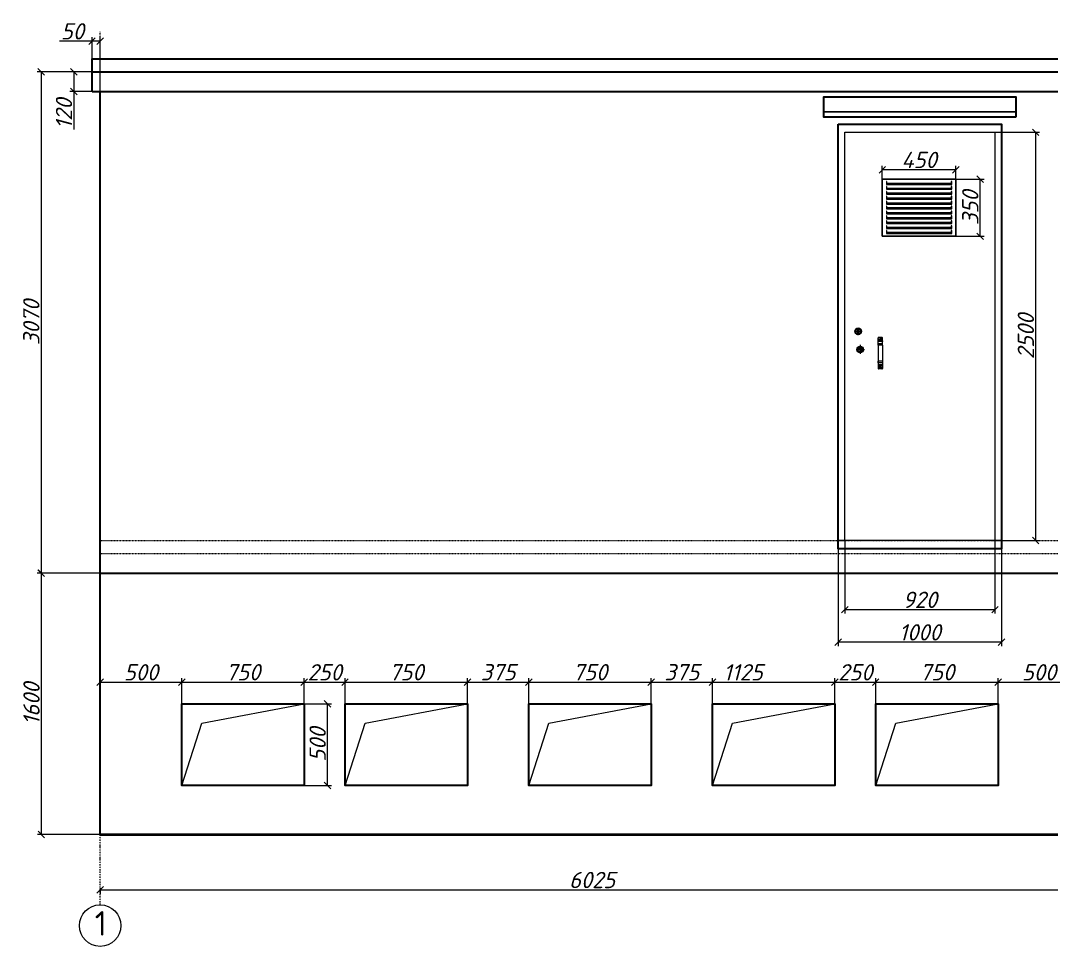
# Model space of a CAD drawing. Header units: millimetres. Extents: x 18305 to 53696, y 2146 to 15344.
# Drawn here: x 27336 to 33648, y 2235 to 7905 of the extents above; entities that cross this region are included whole.
import ezdxf

# ---------------------------------------------------------------- set-up
doc = ezdxf.new("R2010")
doc.units = ezdxf.units.MM
for name, pattern in [('5T5', [3.5, 2.5, -1]), ('A_HIDDEN1', [0.333334, 0.166667, -0.166667]), ('DASHDOT2', [0.5, 0.25, -0.125, 0, -0.125]), ('SLD-Сплошная', [0]), ('Сплошная', [0])]:
    doc.linetypes.add(name, pattern=pattern)
doc.layers.add('-0', color=7, linetype='Continuous', lineweight=0)
doc.layers.add('СХЕМА', color=11, linetype='Continuous', lineweight=30)
doc.layers.add('НОЛЬ', color=7, linetype='Continuous')
doc.layers.add('Системный слой', color=7, linetype='Continuous')
doc.styles.add('ГОСТ-150', font='isocpeur.ttf', dxfattribs={"height": 150})
doc.styles.add('ГОСТ-80', font='isocpeur.ttf', dxfattribs={"height": 80})
doc.styles.add('ИСО курсив', font='isocpeui.ttf')
doc.dimstyles.new('ГОСТ-80', dxfattribs={"dimtxt": 80, "dimasz": 40, "dimexe": 24, "dimexo": 1, "dimgap": 10, "dimtad": 1, "dimdec": 0, "dimtxsty": 'ГОСТ-80', "dimblk": 'OBLIQUE', "dimcen": 2.5, "dimclrd": 251, "dimclre": 251, "dimclrt": 251, "dimadec": 0, "dimazin": 0, "dimtfac": 1, "dimtdec": 0, "dimtmove": 0, "dimatfit": 3, "dimfxl": 250, "dimlwd": 9, "dimlwe": 9, "dimarcsym": 2})

# ---------------------------------------------------------------- blocks, each defined once
blk = doc.blocks.new('_OBLIQUE')
at = {"color": 0, "linetype": 'ByBlock'}
blk.add_line((-0.5, -0.5), (0.5, 0.5), dxfattribs=at)
blk = doc.blocks.new('*D1991')
at = {"color": 251, "linetype": 'Сплошная', "lineweight": 9, "transparency": 16777216}
for p, q in [((33848, 2686.2), (33848, 2557.6)), ((27823, 2591.1), (27823, 2557.6))]:
    blk.add_line(p, q, dxfattribs=at)
at = {"color": 251, "linetype": 'Continuous', "lineweight": 9, "transparency": 16777216}
blk.add_line((27823, 2581.6), (33848, 2581.6), dxfattribs=at)
at = {"layer": 'Defpoints', "color": 0, "transparency": 16777216}
for p in [(33848, 2687.2), (27823, 2592.1), (33848, 2581.6)]:
    blk.add_point(p, dxfattribs=at)
at = {"color": 251, "lineweight": 9, "transparency": 16777216, "xscale": 40, "yscale": 40, "zscale": 40, "rotation": 180}
blk.add_blockref('_OBLIQUE', (27823, 2581.6), dxfattribs=at)
at = {"color": 251, "lineweight": 9, "transparency": 16777216, "xscale": 40, "yscale": 40, "zscale": 40}
blk.add_blockref('_OBLIQUE', (33848, 2581.6), dxfattribs=at)
at = {"color": 7, "lineweight": 40, "transparency": 16777216, "insert": (30835.5, 2641.6), "char_height": 100, "attachment_point": 5, "style": 'ИСО курсив'}
blk.add_mtext('6025', dxfattribs=at)
blk = doc.blocks.new('*D1924')
at = {"color": 251, "linetype": 'Сплошная', "lineweight": 9, "transparency": 16777216}
for p, q in [((27771.7, 7590.8), (27637.4, 7590.8)), ((27772, 7470.7), (27637.4, 7470.7))]:
    blk.add_line(p, q, dxfattribs=at)
at = {"color": 251, "linetype": 'Continuous', "lineweight": 9, "transparency": 16777216}
for p, q in [((27661.4, 7590.8), (27661.4, 7470.7)), ((27661.4, 7470.7), (27661.4, 7237.5))]:
    blk.add_line(p, q, dxfattribs=at)
at = {"layer": 'Defpoints', "color": 0, "transparency": 16777216}
for p in [(27772.7, 7590.8), (27661.4, 7470.7), (27773, 7470.7)]:
    blk.add_point(p, dxfattribs=at)
at = {"color": 251, "lineweight": 9, "transparency": 16777216, "xscale": 40, "yscale": 40, "zscale": 40}
for p, rotation in [((27661.4, 7590.8), 90), ((27661.4, 7470.7), 270)]:
    blk.add_blockref('_OBLIQUE', p, dxfattribs=dict(at, rotation=rotation))
at = {"color": 7, "lineweight": 40, "transparency": 16777216, "insert": (27601.4, 7334.1), "char_height": 100, "attachment_point": 5, "rotation": 90, "style": 'ИСО курсив'}
blk.add_mtext('120', dxfattribs=at)
blk = doc.blocks.new('*D1925')
at = {"color": 251, "linetype": 'Continuous', "lineweight": 9, "transparency": 16777216}
for p, q in [((27773, 7779.2), (27573, 7779.2)), ((27823, 7779.2), (27773, 7779.2))]:
    blk.add_line(p, q, dxfattribs=at)
at = {"color": 251, "linetype": 'Сплошная', "lineweight": 9, "transparency": 16777216}
for p, q in [((27773, 7471.7), (27773, 7803.2)), ((27823, 7471.7), (27823, 7803.2))]:
    blk.add_line(p, q, dxfattribs=at)
at = {"layer": 'Defpoints', "color": 0, "transparency": 16777216}
for p in [(27773, 7779.2), (27773, 7470.7), (27823, 7470.7)]:
    blk.add_point(p, dxfattribs=at)
at = {"color": 251, "lineweight": 9, "transparency": 16777216, "xscale": 40, "yscale": 40, "zscale": 40, "rotation": 180}
blk.add_blockref('_OBLIQUE', (27773, 7779.2), dxfattribs=at)
at = {"color": 251, "lineweight": 9, "transparency": 16777216, "xscale": 40, "yscale": 40, "zscale": 40}
blk.add_blockref('_OBLIQUE', (27823, 7779.2), dxfattribs=at)
at = {"color": 7, "lineweight": 40, "transparency": 16777216, "insert": (27653, 7839.2), "char_height": 100, "attachment_point": 5, "style": 'ИСО курсив'}
blk.add_mtext('50', dxfattribs=at)
blk = doc.blocks.new('апкеп')
at = {"color": 7, "lineweight": 30, "ltscale": 25}
blk.add_lwpolyline([(0, 500), (750, 500), (750, 0), (0, 0)], close=True, dxfattribs=at)
at = {"color": 7, "lineweight": 20, "ltscale": 25}
blk.add_lwpolyline([(0, 0), (123, 381.2), (750, 500)], dxfattribs=at)
blk = doc.blocks.new('*D1908')
at = {"color": 251, "linetype": 'Сплошная', "lineweight": 9, "transparency": 16777216}
for p, q in [((27823, 3697.2), (27823, 3877.7)), ((28322.7, 3721.7), (28322.7, 3877.7))]:
    blk.add_line(p, q, dxfattribs=at)
at = {"color": 251, "linetype": 'Continuous', "lineweight": 9, "transparency": 16777216}
blk.add_line((27823, 3853.7), (28322.7, 3853.7), dxfattribs=at)
at = {"layer": 'Defpoints', "color": 0, "transparency": 16777216}
for p in [(28322.7, 3853.7), (27823, 3696.2), (28322.7, 3720.7)]:
    blk.add_point(p, dxfattribs=at)
at = {"color": 251, "lineweight": 9, "transparency": 16777216, "xscale": 40, "yscale": 40, "zscale": 40, "rotation": 180}
blk.add_blockref('_OBLIQUE', (27823, 3853.7), dxfattribs=at)
at = {"color": 251, "lineweight": 9, "transparency": 16777216, "xscale": 40, "yscale": 40, "zscale": 40}
blk.add_blockref('_OBLIQUE', (28322.7, 3853.7), dxfattribs=at)
at = {"color": 7, "lineweight": 40, "transparency": 16777216, "insert": (28072.8, 3913.7), "char_height": 100, "attachment_point": 5, "style": 'ИСО курсив'}
blk.add_mtext('500', dxfattribs=at)
blk = doc.blocks.new('*D1909')
at = {"color": 251, "linetype": 'Сплошная', "lineweight": 9, "transparency": 16777216}
for p, q in [((28322.7, 3721.7), (28322.7, 3877.7)), ((29072.7, 3721.7), (29072.7, 3877.7))]:
    blk.add_line(p, q, dxfattribs=at)
at = {"color": 251, "linetype": 'Continuous', "lineweight": 9, "transparency": 16777216}
blk.add_line((28322.7, 3853.7), (29072.7, 3853.7), dxfattribs=at)
at = {"layer": 'Defpoints', "color": 0, "transparency": 16777216}
for p in [(29072.7, 3853.7), (28322.7, 3720.7), (29072.7, 3720.7)]:
    blk.add_point(p, dxfattribs=at)
at = {"color": 251, "lineweight": 9, "transparency": 16777216, "xscale": 40, "yscale": 40, "zscale": 40, "rotation": 180}
blk.add_blockref('_OBLIQUE', (28322.7, 3853.7), dxfattribs=at)
at = {"color": 251, "lineweight": 9, "transparency": 16777216, "xscale": 40, "yscale": 40, "zscale": 40}
blk.add_blockref('_OBLIQUE', (29072.7, 3853.7), dxfattribs=at)
at = {"color": 7, "lineweight": 40, "transparency": 16777216, "insert": (28697.7, 3914.3), "char_height": 100, "attachment_point": 5, "style": 'ИСО курсив'}
blk.add_mtext('750', dxfattribs=at)
blk = doc.blocks.new('*D1910')
at = {"color": 251, "linetype": 'Сплошная', "lineweight": 9, "transparency": 16777216}
for p, q in [((29072.7, 3721.7), (29072.7, 3877.7)), ((29322.7, 3721.7), (29322.7, 3877.7))]:
    blk.add_line(p, q, dxfattribs=at)
at = {"color": 251, "linetype": 'Continuous', "lineweight": 9, "transparency": 16777216}
blk.add_line((29072.7, 3853.7), (29322.7, 3853.7), dxfattribs=at)
at = {"layer": 'Defpoints', "color": 0, "transparency": 16777216}
for p in [(29322.7, 3853.7), (29072.7, 3720.7), (29322.7, 3720.7)]:
    blk.add_point(p, dxfattribs=at)
at = {"color": 251, "lineweight": 9, "transparency": 16777216, "xscale": 40, "yscale": 40, "zscale": 40, "rotation": 180}
blk.add_blockref('_OBLIQUE', (29072.7, 3853.7), dxfattribs=at)
at = {"color": 251, "lineweight": 9, "transparency": 16777216, "xscale": 40, "yscale": 40, "zscale": 40}
blk.add_blockref('_OBLIQUE', (29322.7, 3853.7), dxfattribs=at)
at = {"color": 7, "lineweight": 40, "transparency": 16777216, "insert": (29197.7, 3913.7), "char_height": 100, "attachment_point": 5, "style": 'ИСО курсив'}
blk.add_mtext('250', dxfattribs=at)
blk = doc.blocks.new('*D1911')
at = {"color": 251, "linetype": 'Сплошная', "lineweight": 9, "transparency": 16777216}
for p, q in [((29073.7, 3720.7), (29239, 3720.7)), ((29073.7, 3220.7), (29239, 3220.7))]:
    blk.add_line(p, q, dxfattribs=at)
at = {"color": 251, "linetype": 'Continuous', "lineweight": 9, "transparency": 16777216}
blk.add_line((29215, 3220.7), (29215, 3720.7), dxfattribs=at)
at = {"layer": 'Defpoints', "color": 0, "transparency": 16777216}
for p in [(29072.7, 3720.7), (29215, 3720.7), (29072.7, 3220.7)]:
    blk.add_point(p, dxfattribs=at)
at = {"color": 251, "lineweight": 9, "transparency": 16777216, "xscale": 40, "yscale": 40, "zscale": 40}
for p, rotation in [((29215, 3720.7), 90), ((29215, 3220.7), 270)]:
    blk.add_blockref('_OBLIQUE', p, dxfattribs=dict(at, rotation=rotation))
at = {"color": 7, "lineweight": 40, "transparency": 16777216, "insert": (29155, 3470.7), "char_height": 100, "attachment_point": 5, "rotation": 90, "style": 'ИСО курсив'}
blk.add_mtext('500', dxfattribs=at)
blk = doc.blocks.new('*D1912')
at = {"color": 251, "linetype": 'Сплошная', "lineweight": 9, "transparency": 16777216}
for p, q in [((29322.7, 3721.7), (29322.7, 3877.7)), ((30072.7, 3721.7), (30072.7, 3877.7))]:
    blk.add_line(p, q, dxfattribs=at)
at = {"color": 251, "linetype": 'Continuous', "lineweight": 9, "transparency": 16777216}
blk.add_line((29322.7, 3853.7), (30072.7, 3853.7), dxfattribs=at)
at = {"layer": 'Defpoints', "color": 0, "transparency": 16777216}
for p in [(30072.7, 3853.7), (29322.7, 3720.7), (30072.7, 3720.7)]:
    blk.add_point(p, dxfattribs=at)
at = {"color": 251, "lineweight": 9, "transparency": 16777216, "xscale": 40, "yscale": 40, "zscale": 40, "rotation": 180}
blk.add_blockref('_OBLIQUE', (29322.7, 3853.7), dxfattribs=at)
at = {"color": 251, "lineweight": 9, "transparency": 16777216, "xscale": 40, "yscale": 40, "zscale": 40}
blk.add_blockref('_OBLIQUE', (30072.7, 3853.7), dxfattribs=at)
at = {"color": 7, "lineweight": 40, "transparency": 16777216, "insert": (29697.7, 3914.3), "char_height": 100, "attachment_point": 5, "style": 'ИСО курсив'}
blk.add_mtext('750', dxfattribs=at)
blk = doc.blocks.new('*D1913')
at = {"color": 251, "linetype": 'Сплошная', "lineweight": 9, "transparency": 16777216}
for p, q in [((30072.7, 3721.7), (30072.7, 3877.7)), ((30447.7, 3721.7), (30447.7, 3877.7))]:
    blk.add_line(p, q, dxfattribs=at)
at = {"color": 251, "linetype": 'Continuous', "lineweight": 9, "transparency": 16777216}
blk.add_line((30072.7, 3853.7), (30447.7, 3853.7), dxfattribs=at)
at = {"layer": 'Defpoints', "color": 0, "transparency": 16777216}
for p in [(30447.7, 3853.7), (30072.7, 3720.7), (30447.7, 3720.7)]:
    blk.add_point(p, dxfattribs=at)
at = {"color": 251, "lineweight": 9, "transparency": 16777216, "xscale": 40, "yscale": 40, "zscale": 40, "rotation": 180}
blk.add_blockref('_OBLIQUE', (30072.7, 3853.7), dxfattribs=at)
at = {"color": 251, "lineweight": 9, "transparency": 16777216, "xscale": 40, "yscale": 40, "zscale": 40}
blk.add_blockref('_OBLIQUE', (30447.7, 3853.7), dxfattribs=at)
at = {"color": 7, "lineweight": 40, "transparency": 16777216, "insert": (30260.2, 3914.3), "char_height": 100, "attachment_point": 5, "style": 'ИСО курсив'}
blk.add_mtext('375', dxfattribs=at)
blk = doc.blocks.new('*D1914')
at = {"color": 251, "linetype": 'Сплошная', "lineweight": 9, "transparency": 16777216}
for p, q in [((30447.7, 3721.7), (30447.7, 3877.7)), ((31197.7, 3721.7), (31197.7, 3877.7))]:
    blk.add_line(p, q, dxfattribs=at)
at = {"color": 251, "linetype": 'Continuous', "lineweight": 9, "transparency": 16777216}
blk.add_line((30447.7, 3853.7), (31197.7, 3853.7), dxfattribs=at)
at = {"layer": 'Defpoints', "color": 0, "transparency": 16777216}
for p in [(31197.7, 3853.7), (30447.7, 3720.7), (31197.7, 3720.7)]:
    blk.add_point(p, dxfattribs=at)
at = {"color": 251, "lineweight": 9, "transparency": 16777216, "xscale": 40, "yscale": 40, "zscale": 40, "rotation": 180}
blk.add_blockref('_OBLIQUE', (30447.7, 3853.7), dxfattribs=at)
at = {"color": 251, "lineweight": 9, "transparency": 16777216, "xscale": 40, "yscale": 40, "zscale": 40}
blk.add_blockref('_OBLIQUE', (31197.7, 3853.7), dxfattribs=at)
at = {"color": 7, "lineweight": 40, "transparency": 16777216, "insert": (30822.7, 3914.3), "char_height": 100, "attachment_point": 5, "style": 'ИСО курсив'}
blk.add_mtext('750', dxfattribs=at)
blk = doc.blocks.new('*D1915')
at = {"color": 251, "linetype": 'Сплошная', "lineweight": 9, "transparency": 16777216}
for p, q in [((31197.7, 3721.7), (31197.7, 3877.7)), ((31572.7, 3721.7), (31572.7, 3877.7))]:
    blk.add_line(p, q, dxfattribs=at)
at = {"color": 251, "linetype": 'Continuous', "lineweight": 9, "transparency": 16777216}
blk.add_line((31197.7, 3853.7), (31572.7, 3853.7), dxfattribs=at)
at = {"layer": 'Defpoints', "color": 0, "transparency": 16777216}
for p in [(31572.7, 3853.7), (31197.7, 3720.7), (31572.7, 3720.7)]:
    blk.add_point(p, dxfattribs=at)
at = {"color": 251, "lineweight": 9, "transparency": 16777216, "xscale": 40, "yscale": 40, "zscale": 40, "rotation": 180}
blk.add_blockref('_OBLIQUE', (31197.7, 3853.7), dxfattribs=at)
at = {"color": 251, "lineweight": 9, "transparency": 16777216, "xscale": 40, "yscale": 40, "zscale": 40}
blk.add_blockref('_OBLIQUE', (31572.7, 3853.7), dxfattribs=at)
at = {"color": 7, "lineweight": 40, "transparency": 16777216, "insert": (31385.2, 3914.3), "char_height": 100, "attachment_point": 5, "style": 'ИСО курсив'}
blk.add_mtext('375', dxfattribs=at)
blk = doc.blocks.new('*D1916')
at = {"color": 251, "linetype": 'Сплошная', "lineweight": 9, "transparency": 16777216}
for p, q in [((31197.7, 3721.7), (31197.7, 3877.7)), ((32322.7, 3721.7), (32322.7, 3877.7))]:
    blk.add_line(p, q, dxfattribs=at)
at = {"color": 251, "linetype": 'Continuous', "lineweight": 9, "transparency": 16777216}
blk.add_line((31197.7, 3853.7), (32322.7, 3853.7), dxfattribs=at)
at = {"layer": 'Defpoints', "color": 0, "transparency": 16777216}
for p in [(32322.7, 3853.7), (31197.7, 3720.7), (32322.7, 3720.7)]:
    blk.add_point(p, dxfattribs=at)
at = {"color": 251, "lineweight": 9, "transparency": 16777216, "xscale": 40, "yscale": 40, "zscale": 40, "rotation": 180}
blk.add_blockref('_OBLIQUE', (31197.7, 3853.7), dxfattribs=at)
at = {"color": 251, "lineweight": 9, "transparency": 16777216, "xscale": 40, "yscale": 40, "zscale": 40}
blk.add_blockref('_OBLIQUE', (32322.7, 3853.7), dxfattribs=at)
at = {"color": 7, "lineweight": 40, "transparency": 16777216, "insert": (31760.2, 3913.7), "char_height": 100, "attachment_point": 5, "style": 'ИСО курсив'}
blk.add_mtext('1125', dxfattribs=at)
blk = doc.blocks.new('*D1917')
at = {"color": 251, "linetype": 'Сплошная', "lineweight": 9, "transparency": 16777216}
for p, q in [((32322.7, 3721.7), (32322.7, 3877.7)), ((32572.7, 3721.7), (32572.7, 3877.7))]:
    blk.add_line(p, q, dxfattribs=at)
at = {"color": 251, "linetype": 'Continuous', "lineweight": 9, "transparency": 16777216}
blk.add_line((32322.7, 3853.7), (32572.7, 3853.7), dxfattribs=at)
at = {"layer": 'Defpoints', "color": 0, "transparency": 16777216}
for p in [(32572.7, 3853.7), (32322.7, 3720.7), (32572.7, 3720.7)]:
    blk.add_point(p, dxfattribs=at)
at = {"color": 251, "lineweight": 9, "transparency": 16777216, "xscale": 40, "yscale": 40, "zscale": 40, "rotation": 180}
blk.add_blockref('_OBLIQUE', (32322.7, 3853.7), dxfattribs=at)
at = {"color": 251, "lineweight": 9, "transparency": 16777216, "xscale": 40, "yscale": 40, "zscale": 40}
blk.add_blockref('_OBLIQUE', (32572.7, 3853.7), dxfattribs=at)
at = {"color": 7, "lineweight": 40, "transparency": 16777216, "insert": (32447.7, 3913.7), "char_height": 100, "attachment_point": 5, "style": 'ИСО курсив'}
blk.add_mtext('250', dxfattribs=at)
blk = doc.blocks.new('*D1918')
at = {"color": 251, "linetype": 'Сплошная', "lineweight": 9, "transparency": 16777216}
for p, q in [((32572.7, 3721.7), (32572.7, 3877.7)), ((33322.7, 3721.7), (33322.7, 3877.7))]:
    blk.add_line(p, q, dxfattribs=at)
at = {"color": 251, "linetype": 'Continuous', "lineweight": 9, "transparency": 16777216}
blk.add_line((32572.7, 3853.7), (33322.7, 3853.7), dxfattribs=at)
at = {"layer": 'Defpoints', "color": 0, "transparency": 16777216}
for p in [(33322.7, 3853.7), (32572.7, 3720.7), (33322.7, 3720.7)]:
    blk.add_point(p, dxfattribs=at)
at = {"color": 251, "lineweight": 9, "transparency": 16777216, "xscale": 40, "yscale": 40, "zscale": 40, "rotation": 180}
blk.add_blockref('_OBLIQUE', (32572.7, 3853.7), dxfattribs=at)
at = {"color": 251, "lineweight": 9, "transparency": 16777216, "xscale": 40, "yscale": 40, "zscale": 40}
blk.add_blockref('_OBLIQUE', (33322.7, 3853.7), dxfattribs=at)
at = {"color": 7, "lineweight": 40, "transparency": 16777216, "insert": (32947.7, 3914.3), "char_height": 100, "attachment_point": 5, "style": 'ИСО курсив'}
blk.add_mtext('750', dxfattribs=at)
blk = doc.blocks.new('*D1852')
at = {"color": 251, "linetype": 'Сплошная', "lineweight": 9, "transparency": 16777216}
for p, q in [((33322.7, 3721.7), (33322.7, 3877.7)), ((33823, 3755.1), (33823, 3877.7))]:
    blk.add_line(p, q, dxfattribs=at)
at = {"color": 251, "linetype": 'Continuous', "lineweight": 9, "transparency": 16777216}
blk.add_line((33322.7, 3853.7), (33823, 3853.7), dxfattribs=at)
at = {"layer": 'Defpoints', "color": 0, "transparency": 16777216}
for p in [(33823, 3853.7), (33823, 3754.1), (33322.7, 3720.7)]:
    blk.add_point(p, dxfattribs=at)
at = {"color": 251, "lineweight": 9, "transparency": 16777216, "xscale": 40, "yscale": 40, "zscale": 40, "rotation": 180}
blk.add_blockref('_OBLIQUE', (33322.7, 3853.7), dxfattribs=at)
at = {"color": 251, "lineweight": 9, "transparency": 16777216, "xscale": 40, "yscale": 40, "zscale": 40}
blk.add_blockref('_OBLIQUE', (33823, 3853.7), dxfattribs=at)
at = {"color": 7, "lineweight": 40, "transparency": 16777216, "insert": (33572.9, 3913.7), "char_height": 100, "attachment_point": 5, "style": 'ИСО курсив'}
blk.add_mtext('500', dxfattribs=at)
blk = doc.blocks.new('реш на дв')
for p, q in [((270571402.1, 182931088.6), (270570952.1, 182931088.6)), ((270570952.1, 182931088.6), (270570952.1, 182930738.6)), ((270571402.1, 182930738.6), (270571402.1, 182931088.6)), ((270570952.1, 182930738.6), (270571402.1, 182930738.6))]:
    blk.add_line(p, q)
at = {"linetype": 'SLD-Сплошная', "lineweight": 15, "ltscale": 200}
for p, q in [((270570980.1, 182931073.6), (270570977.1, 182931073.6)), ((270570977.1, 182931073.6), (270570977.1, 182931056.6)), ((270570977.1, 182931056.6), (270571377.1, 182931056.6)), ((270570980.1, 182931043.6), (270570977.1, 182931043.6)), ((270570977.1, 182931043.6), (270570977.1, 182931026.6)), ((270570977.1, 182931026.6), (270571377.1, 182931026.6)), ((270570980.1, 182931062.3), (270570980.1, 182931073.6)), ((270571374.1, 182931062.3), (270570980.1, 182931062.3)), ((270570980.1, 182931032.3), (270570980.1, 182931043.6)), ((270571374.1, 182931032.3), (270570980.1, 182931032.3)), ((270571377.1, 182931073.6), (270571374.1, 182931073.6)), ((270571374.1, 182931073.6), (270571374.1, 182931062.3)), ((270571377.1, 182931043.6), (270571374.1, 182931043.6)), ((270571374.1, 182931043.6), (270571374.1, 182931032.3)), ((270571377.1, 182931056.6), (270571377.1, 182931073.6)), ((270571377.1, 182931026.6), (270571377.1, 182931043.6)), ((270570980.1, 182931013.6), (270570977.1, 182931013.6)), ((270570977.1, 182931013.6), (270570977.1, 182930996.6)), ((270570977.1, 182930996.6), (270571377.1, 182930996.6)), ((270570980.1, 182930983.6), (270570977.1, 182930983.6)), ((270570977.1, 182930983.6), (270570977.1, 182930966.6)), ((270570977.1, 182930966.6), (270571377.1, 182930966.6)), ((270570980.1, 182931002.3), (270570980.1, 182931013.6)), ((270571374.1, 182931002.3), (270570980.1, 182931002.3)), ((270570980.1, 182930972.3), (270570980.1, 182930983.6)), ((270571374.1, 182930972.3), (270570980.1, 182930972.3)), ((270571377.1, 182931013.6), (270571374.1, 182931013.6)), ((270571374.1, 182931013.6), (270571374.1, 182931002.3)), ((270571377.1, 182930983.6), (270571374.1, 182930983.6)), ((270571374.1, 182930983.6), (270571374.1, 182930972.3)), ((270571377.1, 182930996.6), (270571377.1, 182931013.6)), ((270571377.1, 182930966.6), (270571377.1, 182930983.6)), ((270570980.1, 182930953.6), (270570977.1, 182930953.6)), ((270570977.1, 182930953.6), (270570977.1, 182930936.6)), ((270570977.1, 182930936.6), (270571377.1, 182930936.6)), ((270570980.1, 182930923.6), (270570977.1, 182930923.6)), ((270570977.1, 182930923.6), (270570977.1, 182930906.6)), ((270570977.1, 182930906.6), (270571377.1, 182930906.6)), ((270570980.1, 182930942.3), (270570980.1, 182930953.6)), ((270571374.1, 182930942.3), (270570980.1, 182930942.3)), ((270570980.1, 182930912.3), (270570980.1, 182930923.6)), ((270571374.1, 182930912.3), (270570980.1, 182930912.3)), ((270571377.1, 182930953.6), (270571374.1, 182930953.6)), ((270571374.1, 182930953.6), (270571374.1, 182930942.3)), ((270571377.1, 182930923.6), (270571374.1, 182930923.6)), ((270571374.1, 182930923.6), (270571374.1, 182930912.3)), ((270571377.1, 182930936.6), (270571377.1, 182930953.6)), ((270571377.1, 182930906.6), (270571377.1, 182930923.6)), ((270570980.1, 182930893.6), (270570977.1, 182930893.6)), ((270570977.1, 182930893.6), (270570977.1, 182930876.6)), ((270570977.1, 182930876.6), (270571377.1, 182930876.6)), ((270570980.1, 182930863.6), (270570977.1, 182930863.6)), ((270570977.1, 182930863.6), (270570977.1, 182930846.6)), ((270570977.1, 182930846.6), (270571377.1, 182930846.6)), ((270570980.1, 182930882.3), (270570980.1, 182930893.6)), ((270571374.1, 182930882.3), (270570980.1, 182930882.3)), ((270570980.1, 182930852.3), (270570980.1, 182930863.6)), ((270571374.1, 182930852.3), (270570980.1, 182930852.3)), ((270571377.1, 182930893.6), (270571374.1, 182930893.6)), ((270571374.1, 182930893.6), (270571374.1, 182930882.3)), ((270571377.1, 182930863.6), (270571374.1, 182930863.6)), ((270571374.1, 182930863.6), (270571374.1, 182930852.3)), ((270571377.1, 182930876.6), (270571377.1, 182930893.6)), ((270571377.1, 182930846.6), (270571377.1, 182930863.6)), ((270570980.1, 182930833.6), (270570977.1, 182930833.6)), ((270570977.1, 182930833.6), (270570977.1, 182930816.6)), ((270570977.1, 182930816.6), (270571377.1, 182930816.6)), ((270570980.1, 182930803.6), (270570977.1, 182930803.6)), ((270570977.1, 182930803.6), (270570977.1, 182930786.6)), ((270570977.1, 182930786.6), (270571377.1, 182930786.6)), ((270570980.1, 182930773.6), (270570977.1, 182930773.6)), ((270570977.1, 182930773.6), (270570977.1, 182930756.6)), ((270570980.1, 182930822.3), (270570980.1, 182930833.6)), ((270571374.1, 182930822.3), (270570980.1, 182930822.3)), ((270570980.1, 182930792.3), (270570980.1, 182930803.6)), ((270571374.1, 182930792.3), (270570980.1, 182930792.3)), ((270570980.1, 182930762.3), (270570980.1, 182930773.6)), ((270571377.1, 182930833.6), (270571374.1, 182930833.6)), ((270571374.1, 182930833.6), (270571374.1, 182930822.3)), ((270571377.1, 182930803.6), (270571374.1, 182930803.6)), ((270571374.1, 182930803.6), (270571374.1, 182930792.3)), ((270571377.1, 182930773.6), (270571374.1, 182930773.6)), ((270571374.1, 182930773.6), (270571374.1, 182930762.3)), ((270571377.1, 182930816.6), (270571377.1, 182930833.6)), ((270571377.1, 182930786.6), (270571377.1, 182930803.6)), ((270571377.1, 182930756.6), (270571377.1, 182930773.6)), ((270570977.1, 182930756.6), (270571377.1, 182930756.6)), ((270571374.1, 182930762.3), (270570980.1, 182930762.3))]:
    blk.add_line(p, q, dxfattribs=at)
blk = doc.blocks.new('замки на дв')
at = {"color": 0, "lineweight": 0}
for p, q in [((270569255.9, 182930414.3), (270569301.6, 182930414.3)), ((270569271.5, 182930416.3), (270569271.5, 182930412.3)), ((270569277.5, 182930391.6), (270569277.5, 182930433.1)), ((270569283.6, 182930416.3), (270569283.6, 182930412.3)), ((270569290.7, 182930330.7), (270569290.7, 182930275.8)), ((270569265, 182930303.2), (270569316.3, 182930303.2)), ((270569280.6, 182930307.3), (270569299.4, 182930307.3)), ((270569287.6, 182930300.9), (270569287.6, 182930289.1)), ((270569293.7, 182930300.9), (270569293.7, 182930289.1))]:
    blk.add_line(p, q, dxfattribs=at)
for centre, radius in [((270569278.2, 182930414.3), 20.2), ((270569278.2, 182930414.3), 18.6), ((270569263.1, 182930414.3), 2.53), ((270569278.2, 182930414.3), 15.2), ((270569293.4, 182930414.3), 2.53), ((270569290.7, 182930303.2), 20.2), ((270569290.7, 182930303.2), 18.6), ((270569275.5, 182930303.2), 2.53), ((270569290.7, 182930303.2), 15.2), ((270569305.8, 182930303.2), 2.53)]:
    blk.add_circle(centre, radius, dxfattribs=at)
for centre, radius, start, end in [((270569277.5, 182930416.3), 6.06, 0, 180), ((270569277.5, 182930412.3), 6.06, 180, 0), ((270569290.7, 182930307.3), 7.07, 295.37693, 244.62307), ((270569290.7, 182930289.1), 3.03, 180, 0)]:
    blk.add_arc(centre, radius, start, end, dxfattribs=at)
at = {"layer": 'СХЕМА', "color": 7, "linetype": 'ByBlock', "lineweight": 15}
for p, q in [((270569400.8, 182930356.7), (270569400.8, 182930374.5)), ((270569400.8, 182930356.7), (270569400.8, 182930374.5)), ((270569400.8, 182930374.5), (270569400.8, 182930374.5)), ((270569426.2, 182930356.7), (270569400.8, 182930356.7)), ((270569400.8, 182930356.7), (270569400.8, 182930356.7)), ((270569400.8, 182930355.3), (270569400.8, 182930356.7)), ((270569400.8, 182930353.9), (270569400.8, 182930355.3)), ((270569400.8, 182930352.6), (270569400.8, 182930353.9)), ((270569400.8, 182930351.4), (270569400.8, 182930352.6)), ((270569400.8, 182930348.1), (270569400.8, 182930351.9)), ((270569401, 182930338.1), (270569400.8, 182930351.9)), ((270569426.2, 182930351.9), (270569400.8, 182930351.9)), ((270569400.8, 182930350.4), (270569400.8, 182930351.4)), ((270569400.8, 182930349.4), (270569400.8, 182930350.4)), ((270569400.8, 182930348.7), (270569400.8, 182930349.4)), ((270569400.8, 182930348.1), (270569400.8, 182930348.7)), ((270569401, 182930334.3), (270569400.8, 182930348.1)), ((270569401, 182930338.1), (270569401, 182930334.3)), ((270569426.4, 182930338.1), (270569401, 182930338.1)), ((270569401, 182930337.5), (270569401, 182930338.1)), ((270569401, 182930336.7), (270569401, 182930337.5)), ((270569401, 182930335.8), (270569401, 182930336.7)), ((270569401, 182930334.7), (270569401, 182930335.8)), ((270569401, 182930333.5), (270569401, 182930334.7)), ((270569401, 182930332.2), (270569401, 182930333.5)), ((270569401, 182930330.9), (270569401, 182930332.2)), ((270569401, 182930329.5), (270569401, 182930330.9)), ((270569424.2, 182930376.5), (270569402.8, 182930376.5)), ((270569402.8, 182930376.5), (270569402.8, 182930376.5)), ((270569412.2, 182930363), (270569403.7, 182930363)), ((270569403.7, 182930363), (270569403.7, 182930363)), ((270569403.7, 182930361.6), (270569412.2, 182930361.6)), ((270569403.7, 182930361.6), (270569403.7, 182930361.6)), ((270569407.9, 182930366.6), (270569407.9, 182930366.6)), ((270569407.9, 182930357.9), (270569407.9, 182930357.9)), ((270569423.3, 182930371.1), (270569414.8, 182930371.1)), ((270569414.8, 182930371.1), (270569414.8, 182930371.1)), ((270569414.8, 182930369.7), (270569423.3, 182930369.7)), ((270569414.8, 182930369.7), (270569414.8, 182930369.7)), ((270569419.1, 182930374.7), (270569419.1, 182930374.7)), ((270569419.1, 182930366.1), (270569419.1, 182930366.1)), ((270569426.2, 182930356.7), (270569426.2, 182930374.5)), ((270569426.4, 182930338.1), (270569426.2, 182930351.9)), ((270569426.4, 182930337.5), (270569426.4, 182930338.1)), ((270569426.4, 182930336.7), (270569426.4, 182930337.5)), ((270569426.4, 182930335.8), (270569426.4, 182930336.7)), ((270569426.4, 182930334.7), (270569426.4, 182930335.8)), ((270569426.4, 182930333.5), (270569426.4, 182930334.7)), ((270569426.4, 182930332.2), (270569426.4, 182930333.5)), ((270569426.4, 182930330.9), (270569426.4, 182930332.2)), ((270569426.4, 182930329.5), (270569426.4, 182930330.9)), ((270569401, 182930329.5), (270569401, 182930230.5)), ((270569401, 182930329.5), (270569401, 182930230.5)), ((270569401, 182930329.5), (270569401, 182930329.5)), ((270569426.4, 182930329.5), (270569401, 182930329.5)), ((270569426.4, 182930329.5), (270569426.4, 182930230.5)), ((270569401, 182930225.7), (270569400.8, 182930211.9)), ((270569401, 182930221.9), (270569400.8, 182930208.1)), ((270569400.8, 182930211.9), (270569400.8, 182930208.1)), ((270569400.8, 182930211.9), (270569400.8, 182930211.3)), ((270569400.8, 182930211.3), (270569400.8, 182930210.6)), ((270569400.8, 182930210.6), (270569400.8, 182930209.6)), ((270569400.8, 182930209.6), (270569400.8, 182930208.6)), ((270569400.8, 182930208.6), (270569400.8, 182930207.4)), ((270569426.2, 182930208.1), (270569400.8, 182930208.1)), ((270569400.8, 182930207.4), (270569400.8, 182930206.1)), ((270569400.8, 182930206.1), (270569400.8, 182930204.7)), ((270569400.8, 182930204.7), (270569400.8, 182930203.3)), ((270569426.4, 182930230.5), (270569401, 182930230.5)), ((270569401, 182930230.5), (270569401, 182930230.5)), ((270569401, 182930230.5), (270569401, 182930229.1)), ((270569401, 182930229.1), (270569401, 182930227.8)), ((270569401, 182930227.8), (270569401, 182930226.5)), ((270569401, 182930226.5), (270569401, 182930225.3)), ((270569401, 182930221.9), (270569401, 182930225.7)), ((270569401, 182930225.3), (270569401, 182930224.2)), ((270569401, 182930224.2), (270569401, 182930223.3)), ((270569401, 182930223.3), (270569401, 182930222.5)), ((270569401, 182930222.5), (270569401, 182930221.9)), ((270569426.4, 182930221.9), (270569401, 182930221.9)), ((270569426.4, 182930221.9), (270569426.2, 182930208.1)), ((270569426.4, 182930230.5), (270569426.4, 182930229.1)), ((270569426.4, 182930229.1), (270569426.4, 182930227.8)), ((270569426.4, 182930227.8), (270569426.4, 182930226.5)), ((270569426.4, 182930226.5), (270569426.4, 182930225.3)), ((270569426.4, 182930225.3), (270569426.4, 182930224.2)), ((270569426.4, 182930224.2), (270569426.4, 182930223.3)), ((270569426.4, 182930223.3), (270569426.4, 182930222.5)), ((270569426.4, 182930222.5), (270569426.4, 182930221.9)), ((270569400.8, 182930203.3), (270569400.8, 182930185.6)), ((270569400.8, 182930203.3), (270569400.8, 182930185.6)), ((270569426.2, 182930203.3), (270569400.8, 182930203.3)), ((270569400.8, 182930203.3), (270569400.8, 182930203.3)), ((270569400.8, 182930185.6), (270569400.8, 182930185.6)), ((270569424.2, 182930183.5), (270569402.8, 182930183.5)), ((270569402.8, 182930183.5), (270569402.8, 182930183.5)), ((270569412.2, 182930198.4), (270569403.7, 182930198.4)), ((270569403.7, 182930198.4), (270569403.7, 182930198.4)), ((270569403.7, 182930197), (270569412.2, 182930197)), ((270569403.7, 182930197), (270569403.7, 182930197)), ((270569407.9, 182930202.1), (270569407.9, 182930202.1)), ((270569407.9, 182930193.4), (270569407.9, 182930193.4)), ((270569423.3, 182930190.3), (270569414.8, 182930190.3)), ((270569414.8, 182930190.3), (270569414.8, 182930190.3)), ((270569414.8, 182930188.9), (270569423.3, 182930188.9)), ((270569414.8, 182930188.9), (270569414.8, 182930188.9)), ((270569419.1, 182930193.9), (270569419.1, 182930193.9)), ((270569419.1, 182930185.3), (270569419.1, 182930185.3)), ((270569426.2, 182930203.3), (270569426.2, 182930185.6))]:
    blk.add_line(p, q, dxfattribs=at)
for centre in [(270569407.9, 182930362.3), (270569419.1, 182930370.4), (270569407.9, 182930197.7), (270569419.1, 182930189.6)]:
    blk.add_circle(centre, 4.67, dxfattribs=at)
for centre, radius, start, end in [((270569402.8, 182930374.5), 2.03, 89.99938, 180.00062), ((270569402.8, 182930374.5), 2.03, 89.99867, 180.00133), ((270569876.2, 182930356), 475.4, 179.91615, 180.49017), ((270568931.8, 182930330.2), 469.2, 359.91235, 0.49397), ((270569407.9, 182930362.3), 4.32, 9.47992, 170.52008), ((270569407.9, 182930362.3), 4.32, 89.99738, 170.52251), ((270569407.9, 182930362.3), 4.32, 189.47855, 350.52145), ((270569407.9, 182930362.3), 4.32, 189.48085, 269.99737), ((270569407.9, 182930362.3), 3.86, 169.3902, 190.6098), ((270569407.9, 182930362.3), 3.86, 349.3902, 10.6098), ((270569419.1, 182930370.4), 4.32, 9.47992, 170.52008), ((270569419.1, 182930370.4), 4.32, 89.99738, 170.52251), ((270569419.1, 182930370.4), 4.32, 189.47855, 350.52145), ((270569419.1, 182930370.4), 4.32, 189.48047, 269.99775), ((270569419.1, 182930370.4), 3.86, 169.391, 190.609), ((270569419.1, 182930370.4), 3.86, 349.391, 10.609), ((270569424.2, 182930374.5), 2.03, 359.9977, 90.0023), ((270569901.6, 182930356), 475.4, 179.91615, 180.49017), ((270569876.2, 182930204), 475.4, 179.50982, 180.08386), ((270568931.8, 182930229.8), 469.2, 359.50603, 0.08765), ((270569901.6, 182930204), 475.4, 179.50982, 180.08386), ((270569402.8, 182930185.6), 2.03, 180.00009, 269.99991), ((270569402.8, 182930185.6), 2.03, 180.0008, 269.9992), ((270569407.9, 182930197.7), 4.32, 9.47855, 170.52145), ((270569407.9, 182930197.7), 4.32, 90.00081, 170.52098), ((270569407.9, 182930197.7), 4.32, 189.48056, 350.51944), ((270569407.9, 182930197.7), 4.32, 189.48203, 269.99808), ((270569407.9, 182930197.7), 3.86, 169.391, 190.609), ((270569407.9, 182930197.7), 3.86, 349.391, 10.609), ((270569419.1, 182930189.6), 4.32, 9.48056, 170.51944), ((270569419.1, 182930189.6), 4.32, 90.00113, 170.51876), ((270569419.1, 182930189.6), 4.32, 189.48056, 350.51944), ((270569419.1, 182930189.6), 4.32, 189.48166, 269.99846), ((270569419.1, 182930189.6), 3.86, 169.39229, 190.60771), ((270569419.1, 182930189.6), 3.86, 349.39229, 10.60771), ((270569424.2, 182930185.6), 2.03, 269.99912, 0.00088)]:
    blk.add_arc(centre, radius, start, end, dxfattribs=at)
blk = doc.blocks.new('кепкекерпр54е5е5')
at = {"layer": '-0', "color": 0, "lineweight": 30}
blk.add_lwpolyline([(-40, 2550), (960, 2550), (960, -50), (-40, -50)], close=True, dxfattribs=at)
blk.add_line((-130, 2625), (1050, 2625))
at = {"lineweight": 30}
blk.add_lwpolyline([(1050, 2595), (1050, 2715), (-130, 2715), (-130, 2595), (1050, 2595)], dxfattribs=at)
at = {"color": 7}
for points in [[(0, 0), (-40, 0)], [(920, 0), (960, 0)]]:
    blk.add_lwpolyline(points, dxfattribs=at)
at = {"layer": 'Системный слой', "linetype": '5T5', "lineweight": 18}
blk.add_lwpolyline([(0, 2500), (920, 2500), (920, 0), (0, 0)], close=True, dxfattribs=at)
at = {"color": 7}
for name, p in [('реш на дв', (-270570722.1, -182928875.6)), ('замки на дв', (-270569195.8, -182929132.9))]:
    blk.add_blockref(name, p, dxfattribs=at)
blk = doc.blocks.new('*D1853')
at = {"color": 251, "linetype": 'Сплошная', "lineweight": 9, "transparency": 16777216}
for p, q in [((33064, 6933.7), (33235.9, 6933.7)), ((33064, 6583.7), (33235.9, 6583.7))]:
    blk.add_line(p, q, dxfattribs=at)
at = {"color": 251, "linetype": 'Continuous', "lineweight": 9, "transparency": 16777216}
blk.add_line((33211.9, 6583.7), (33211.9, 6933.7), dxfattribs=at)
at = {"layer": 'Defpoints', "color": 0, "transparency": 16777216}
for p in [(33063, 6933.7), (33211.9, 6933.7), (33063, 6583.7)]:
    blk.add_point(p, dxfattribs=at)
at = {"color": 251, "lineweight": 9, "transparency": 16777216, "xscale": 40, "yscale": 40, "zscale": 40}
for p, rotation in [((33211.9, 6933.7), 90), ((33211.9, 6583.7), 270)]:
    blk.add_blockref('_OBLIQUE', p, dxfattribs=dict(at, rotation=rotation))
at = {"color": 7, "lineweight": 40, "transparency": 16777216, "insert": (33151.9, 6758.7), "char_height": 100, "attachment_point": 5, "rotation": 90, "style": 'ИСО курсив'}
blk.add_mtext('350', dxfattribs=at)
blk = doc.blocks.new('*D1854')
at = {"color": 251, "linetype": 'Сплошная', "lineweight": 9, "transparency": 16777216}
for p, q in [((32613, 6934.7), (32613, 7015.5)), ((33063, 6934.7), (33063, 7015.5))]:
    blk.add_line(p, q, dxfattribs=at)
at = {"color": 251, "linetype": 'Continuous', "lineweight": 9, "transparency": 16777216}
blk.add_line((33063, 6991.5), (32613, 6991.5), dxfattribs=at)
at = {"layer": 'Defpoints', "color": 0, "transparency": 16777216}
for p in [(32613, 6991.5), (32613, 6933.7), (33063, 6933.7)]:
    blk.add_point(p, dxfattribs=at)
at = {"color": 251, "lineweight": 9, "transparency": 16777216, "xscale": 40, "yscale": 40, "zscale": 40, "rotation": 180}
blk.add_blockref('_OBLIQUE', (32613, 6991.5), dxfattribs=at)
at = {"color": 251, "lineweight": 9, "transparency": 16777216, "xscale": 40, "yscale": 40, "zscale": 40}
blk.add_blockref('_OBLIQUE', (33063, 6991.5), dxfattribs=at)
at = {"color": 7, "lineweight": 40, "transparency": 16777216, "insert": (32838, 7051.5), "char_height": 100, "attachment_point": 5, "style": 'ИСО курсив'}
blk.add_mtext('450', dxfattribs=at)
blk = doc.blocks.new('*D1855')
at = {"color": 251, "linetype": 'Сплошная', "lineweight": 9, "transparency": 16777216}
for p, q in [((33261.5, 7220.7), (33576.1, 7220.7)), ((33281.5, 4720.7), (33576.1, 4720.7))]:
    blk.add_line(p, q, dxfattribs=at)
at = {"color": 251, "linetype": 'Continuous', "lineweight": 9, "transparency": 16777216}
blk.add_line((33552.1, 7220.7), (33552.1, 4720.7), dxfattribs=at)
at = {"layer": 'Defpoints', "color": 0, "transparency": 16777216}
for p in [(33260.5, 7220.7), (33280.5, 4720.7), (33552.1, 4720.7)]:
    blk.add_point(p, dxfattribs=at)
at = {"color": 251, "lineweight": 9, "transparency": 16777216, "xscale": 40, "yscale": 40, "zscale": 40}
for p, rotation in [((33552.1, 7220.7), 90), ((33552.1, 4720.7), 270)]:
    blk.add_blockref('_OBLIQUE', p, dxfattribs=dict(at, rotation=rotation))
at = {"color": 7, "lineweight": 40, "transparency": 16777216, "insert": (33492.1, 5970.7), "char_height": 100, "attachment_point": 5, "rotation": 90, "style": 'ИСО курсив'}
blk.add_mtext('2500', dxfattribs=at)
blk = doc.blocks.new('*D1856')
at = {"color": 251, "linetype": 'Сплошная', "lineweight": 9, "transparency": 16777216}
for p, q in [((32383, 4719.7), (32383, 4273.5)), ((33303, 4719.7), (33303, 4273.5))]:
    blk.add_line(p, q, dxfattribs=at)
at = {"color": 251, "linetype": 'Continuous', "lineweight": 9, "transparency": 16777216}
blk.add_line((32383, 4297.5), (33303, 4297.5), dxfattribs=at)
at = {"layer": 'Defpoints', "color": 0, "transparency": 16777216}
for p in [(32383, 4720.7), (33303, 4720.7), (33303, 4297.5)]:
    blk.add_point(p, dxfattribs=at)
at = {"color": 251, "lineweight": 9, "transparency": 16777216, "xscale": 40, "yscale": 40, "zscale": 40, "rotation": 180}
blk.add_blockref('_OBLIQUE', (32383, 4297.5), dxfattribs=at)
at = {"color": 251, "lineweight": 9, "transparency": 16777216, "xscale": 40, "yscale": 40, "zscale": 40}
blk.add_blockref('_OBLIQUE', (33303, 4297.5), dxfattribs=at)
at = {"color": 7, "lineweight": 40, "transparency": 16777216, "insert": (32843, 4357.5), "char_height": 100, "attachment_point": 5, "style": 'ИСО курсив'}
blk.add_mtext('920', dxfattribs=at)
blk = doc.blocks.new('*D1857')
at = {"color": 251, "linetype": 'Сплошная', "lineweight": 9, "transparency": 16777216}
for p, q in [((32343, 4669.7), (32343, 4074.3)), ((33343, 4669.7), (33343, 4074.3))]:
    blk.add_line(p, q, dxfattribs=at)
at = {"color": 251, "linetype": 'Continuous', "lineweight": 9, "transparency": 16777216}
blk.add_line((33343, 4098.3), (32343, 4098.3), dxfattribs=at)
at = {"layer": 'Defpoints', "color": 0, "transparency": 16777216}
for p in [(32343, 4670.7), (33343, 4670.7), (32343, 4098.3)]:
    blk.add_point(p, dxfattribs=at)
at = {"color": 251, "lineweight": 9, "transparency": 16777216, "xscale": 40, "yscale": 40, "zscale": 40, "rotation": 180}
blk.add_blockref('_OBLIQUE', (32343, 4098.3), dxfattribs=at)
at = {"color": 251, "lineweight": 9, "transparency": 16777216, "xscale": 40, "yscale": 40, "zscale": 40}
blk.add_blockref('_OBLIQUE', (33343, 4098.3), dxfattribs=at)
at = {"color": 7, "lineweight": 40, "transparency": 16777216, "insert": (32843, 4158.3), "char_height": 100, "attachment_point": 5, "style": 'ИСО курсив'}
blk.add_mtext('1000', dxfattribs=at)
blk = doc.blocks.new('*D1901')
at = {"color": 251, "linetype": 'Сплошная', "lineweight": 9, "transparency": 16777216}
for p, q in [((27772, 7590.8), (27438, 7590.8)), ((27822.3, 4520.7), (27438, 4520.7))]:
    blk.add_line(p, q, dxfattribs=at)
at = {"color": 251, "linetype": 'Continuous', "lineweight": 9, "transparency": 16777216}
blk.add_line((27462, 7590.8), (27462, 4520.7), dxfattribs=at)
at = {"layer": 'Defpoints', "color": 0, "transparency": 16777216}
for p in [(27773, 7590.8), (27462, 4520.7), (27823.3, 4520.7)]:
    blk.add_point(p, dxfattribs=at)
at = {"color": 251, "lineweight": 9, "transparency": 16777216, "xscale": 40, "yscale": 40, "zscale": 40}
for p, rotation in [((27462, 7590.8), 90), ((27462, 4520.7), 270)]:
    blk.add_blockref('_OBLIQUE', p, dxfattribs=dict(at, rotation=rotation))
at = {"color": 7, "lineweight": 40, "transparency": 16777216, "insert": (27401.4, 6055.7), "char_height": 100, "attachment_point": 5, "rotation": 90, "style": 'ИСО курсив'}
blk.add_mtext('3070', dxfattribs=at)
blk = doc.blocks.new('*D1902')
at = {"color": 251, "linetype": 'Сплошная', "lineweight": 9, "transparency": 16777216}
for p, q in [((27822.3, 4520.7), (27438.5, 4520.7)), ((27822.3, 2920.7), (27438.5, 2920.7))]:
    blk.add_line(p, q, dxfattribs=at)
at = {"color": 251, "linetype": 'Continuous', "lineweight": 9, "transparency": 16777216}
blk.add_line((27462.5, 4520.7), (27462.5, 2920.7), dxfattribs=at)
at = {"layer": 'Defpoints', "color": 0, "transparency": 16777216}
for p in [(27823.3, 4520.7), (27462.5, 2920.7), (27823.3, 2920.7)]:
    blk.add_point(p, dxfattribs=at)
at = {"color": 251, "lineweight": 9, "transparency": 16777216, "xscale": 40, "yscale": 40, "zscale": 40}
for p, rotation in [((27462.5, 4520.7), 90), ((27462.5, 2920.7), 270)]:
    blk.add_blockref('_OBLIQUE', p, dxfattribs=dict(at, rotation=rotation))
at = {"color": 7, "lineweight": 40, "transparency": 16777216, "insert": (27402.5, 3720.7), "char_height": 100, "attachment_point": 5, "rotation": 90, "style": 'ИСО курсив'}
blk.add_mtext('1600', dxfattribs=at)

msp = doc.modelspace()

# ---------------------------------------------------------------- linework, layer by layer
at = {"color": 7, "lineweight": 30}
for p, q in [((27773, 7470.7), (27773, 7670.7)), ((27773, 7670.7), (37923, 7670.7)), ((27773, 7590.7), (37923, 7590.7)), ((27773, 7470.7), (37923, 7470.7)), ((27823, 2920.7), (27823, 7470.7)), ((27823, 4520.7), (37873, 4520.7))]:
    msp.add_line(p, q, dxfattribs=at)
for p, q in [((27823, 4720.7), (27823, 4520.7)), ((27823, 4520.7), (27823, 4640.7))]:
    msp.add_line(p, q)
at = {"color": 7, "lineweight": 40}
msp.add_line((27823, 2920.7), (37873, 2920.7), dxfattribs=at)
at = {"layer": 'НОЛЬ', "color": 44, "linetype": 'DASHDOT2', "lineweight": 20, "ltscale": 30}
msp.add_line((27823, 2489.2), (27823, 7835.3), dxfattribs=at)
at = {"layer": 'НОЛЬ', "color": 44, "linetype": 'Continuous', "lineweight": 20, "ltscale": 30}
msp.add_circle((27823, 2362.1), 127.1, dxfattribs=at)
at = {"layer": 'Системный слой', "color": 7, "linetype": 'A_HIDDEN1', "lineweight": 18, "ltscale": 5}
for p, q in [((27823, 4720.7), (37873, 4720.7)), ((27823, 4640.7), (37873, 4640.7))]:
    msp.add_line(p, q, dxfattribs=at)

# ---------------------------------------------------------------- block references
msp.add_blockref('кепкекерпр54е5е5', (32383, 4720.7))
at = {"color": 7, "lineweight": 18}
for p in [(28322.7, 3220.7), (29322.7, 3220.7), (30447.7, 3220.7), (31572.7, 3220.7), (32572.7, 3220.7)]:
    msp.add_blockref('апкеп', p, dxfattribs=at)

# ---------------------------------------------------------------- texts
at = {"color": 44, "lineweight": 20, "ltscale": 2, "insert": (27789.5, 2451.1), "char_height": 150, "attachment_point": 1, "style": 'ГОСТ-150'}
msp.add_mtext_dynamic_manual_height_columns('1', width=681.076, gutter_width=350, heights=[0], dxfattribs=at)

# ---------------------------------------------------------------- dimensions: what is measured, and where the dimension line sits
at = {"color": 7, "lineweight": 40}
dim = msp.add_aligned_dim(p1=(27823, 7470.7), p2=(27773, 7470.7), distance=-308.5, dimstyle='ГОСТ-80', override={"dimtxt": 100, "dimtxsty": 'ИСО курсив', "dimclrt": 7}, dxfattribs=at)
dim.commit()
dim.dimension.update_dxf_attribs({"geometry": '*D1925', "text_midpoint": (27653, 7839.2)})
for base, p1, p2, picture, middle in [((27462, 4520.7), (27773, 7590.8), (27823.3, 4520.7), '*D1901', (27401.4, 6055.7)), ((27661.4, 7470.7), (27772.7, 7590.8), (27773, 7470.7), '*D1924', (27601.4, 7334.1)), ((33552.1, 4720.7), (33260.5, 7220.7), (33280.5, 4720.7), '*D1855', (33492.1, 5970.7)), ((33211.9, 6933.7), (33063, 6583.7), (33063, 6933.7), '*D1853', (33151.9, 6758.7)), ((27462.5, 2920.7), (27823.3, 4520.7), (27823.3, 2920.7), '*D1902', (27402.5, 3720.7)), ((29215, 3720.7), (29072.7, 3220.7), (29072.7, 3720.7), '*D1911', (29155, 3470.7))]:
    dim = msp.add_linear_dim(base=base, p1=p1, p2=p2, angle=90, dimstyle='ГОСТ-80', override={"dimtxt": 100, "dimtxsty": 'ИСО курсив', "dimclrt": 7}, dxfattribs=at)
    dim.commit()
    dim.dimension.update_dxf_attribs({"geometry": picture, "text_midpoint": middle})
for base, p1, p2, picture, middle in [((32613, 6991.5), (33063, 6933.7), (32613, 6933.7), '*D1854', (32838, 7051.5)), ((33303, 4297.5), (32383, 4720.7), (33303, 4720.7), '*D1856', (32843, 4357.5)), ((32343, 4098.3), (33343, 4670.7), (32343, 4670.7), '*D1857', (32843, 4158.3)), ((28322.7, 3853.7), (27823, 3696.2), (28322.7, 3720.7), '*D1908', (28072.8, 3913.7)), ((29072.7, 3853.7), (28322.7, 3720.7), (29072.7, 3720.7), '*D1909', (28697.7, 3914.3)), ((29322.7, 3853.7), (29072.7, 3720.7), (29322.7, 3720.7), '*D1910', (29197.7, 3913.7)), ((30072.7, 3853.7), (29322.7, 3720.7), (30072.7, 3720.7), '*D1912', (29697.7, 3914.3)), ((30447.7, 3853.7), (30072.7, 3720.7), (30447.7, 3720.7), '*D1913', (30260.2, 3914.3)), ((31197.7, 3853.7), (30447.7, 3720.7), (31197.7, 3720.7), '*D1914', (30822.7, 3914.3)), ((31572.7, 3853.7), (31197.7, 3720.7), (31572.7, 3720.7), '*D1915', (31385.2, 3914.3)), ((32322.7, 3853.7), (31197.7, 3720.7), (32322.7, 3720.7), '*D1916', (31760.2, 3913.7)), ((32572.7, 3853.7), (32322.7, 3720.7), (32572.7, 3720.7), '*D1917', (32447.7, 3913.7)), ((33322.7, 3853.7), (32572.7, 3720.7), (33322.7, 3720.7), '*D1918', (32947.7, 3914.3)), ((33823, 3853.7), (33322.7, 3720.7), (33823, 3754.1), '*D1852', (33572.9, 3913.7)), ((33848, 2581.6), (27823, 2592.1), (33848, 2687.2), '*D1991', (30835.5, 2641.6))]:
    dim = msp.add_linear_dim(base=base, p1=p1, p2=p2, dimstyle='ГОСТ-80', override={"dimtxt": 100, "dimtxsty": 'ИСО курсив', "dimclrt": 7}, dxfattribs=at)
    dim.commit()
    dim.dimension.update_dxf_attribs({"geometry": picture, "text_midpoint": middle})

doc.saveas('drawing.dxf')
